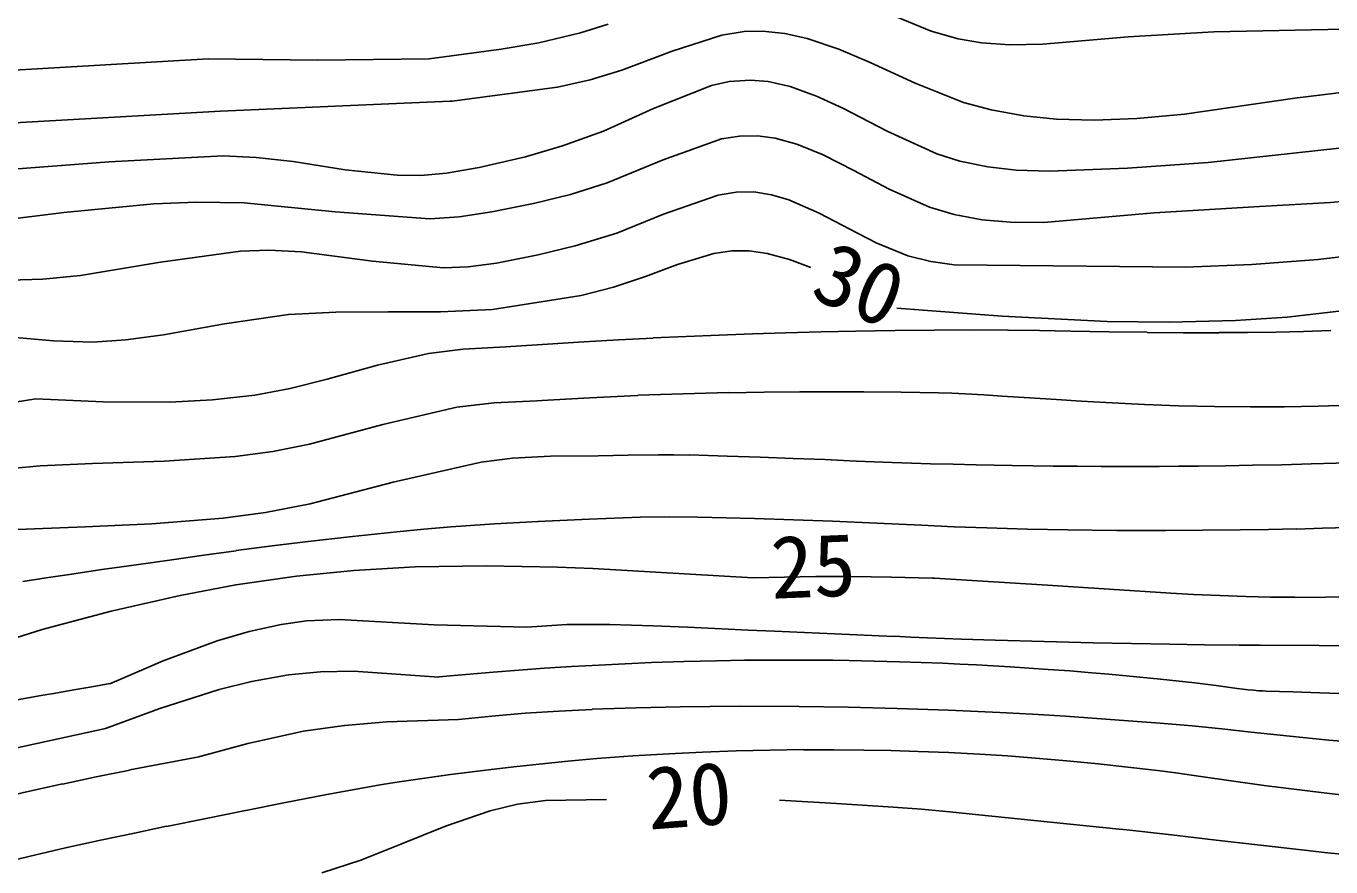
# Model space of a CAD drawing. Units: millimetres, scale not verified. Extents: x 40000 to 680000, y 20000 to 380000.
# Drawn here: x 214464 to 241942, y 315108 to 332814 of the extents above; entities that cross this region are included whole.
import ezdxf
from ezdxf.enums import TextEntityAlignment as Align

# ---------------------------------------------------------------- set-up
doc = ezdxf.new("R2010")
doc.units = ezdxf.units.MM
doc.header["$LTSCALE"] = 1000
doc.layers.add('M-BGD', color=7, linetype='Continuous', lineweight=25)
doc.styles.add('ＭＳ ゴシック', font='')
doc.styles.get('ＭＳ ゴシック').set_extended_font_data('MS Gothic')

msp = doc.modelspace()

# ---------------------------------------------------------------- linework, layer by layer
at = {"layer": 'M-BGD'}
for p, q in [((232690, 333048), (233526, 332708)), ((226138, 332669), (226724, 332855)), ((239478, 332696), (244297, 332787)), ((225260, 332461), (226138, 332669)), ((228069, 332287), (229116, 332621)), ((229116, 332621), (229589, 332698)), ((229589, 332698), (229973, 332709)), ((229973, 332709), (230445, 332659)), ((230445, 332659), (230916, 332552)), ((230916, 332552), (231576, 332327)), ((233526, 332708), (234094, 332545)), ((234094, 332545), (234587, 332460)), ((235878, 332431), (237670, 332588)), ((237670, 332588), (239478, 332696)), ((222953, 332127), (224472, 332328)), ((224472, 332328), (225260, 332461)), ((227011, 331884), (228069, 332287)), ((231576, 332327), (232239, 332046)), ((234587, 332460), (235178, 332419)), ((235178, 332419), (235878, 332431)), ((213410, 331836), (218298, 332127)), ((218298, 332127), (220600, 332098)), ((220600, 332098), (222953, 332127)), ((232239, 332046), (233190, 331612)), ((225655, 331527), (226340, 331681)), ((226340, 331681), (227011, 331884)), ((229269, 331647), (229720, 331678)), ((229720, 331678), (230090, 331645)), ((223440, 331236), (225655, 331527)), ((227677, 331075), (228897, 331564)), ((228897, 331564), (229269, 331647)), ((230090, 331645), (230552, 331539)), ((230552, 331539), (231106, 331338)), ((233190, 331612), (234208, 331208)), ((241181, 331297), (243495, 331577)), ((218558, 331020), (223392, 331234)), ((223392, 331234), (223440, 331236)), ((231106, 331338), (231662, 331082)), ((234208, 331208), (234790, 331052)), ((238858, 330962), (241181, 331297)), ((213666, 330746), (218558, 331020)), ((226621, 330600), (227677, 331075)), ((231662, 331082), (232597, 330603)), ((234790, 331052), (235474, 330927)), ((235474, 330927), (236163, 330856)), ((236163, 330856), (236956, 330833)), ((236956, 330833), (237854, 330867)), ((237854, 330867), (238858, 330962)), ((225758, 330290), (226621, 330600)), ((232597, 330603), (233645, 330126)), ((224983, 330063), (225758, 330290)), ((227879, 329998), (229112, 330438)), ((227879, 329998), (229112, 330438)), ((229112, 330438), (229487, 330499)), ((229112, 330438), (229487, 330499)), ((229487, 330499), (229866, 330505)), ((229487, 330499), (229866, 330505)), ((229866, 330505), (230236, 330455)), ((229866, 330505), (230236, 330455)), ((230236, 330455), (230697, 330326)), ((230236, 330455), (230697, 330326)), ((230697, 330326), (231250, 330100)), ((230697, 330326), (231250, 330100)), ((239359, 329939), (244190, 330476)), ((216215, 329953), (218612, 330080)), ((218612, 330080), (219312, 330049)), ((219312, 330049), (220088, 329960)), ((224007, 329839), (224983, 330063)), ((231250, 330100), (231895, 329774)), ((231250, 330100), (231895, 329774)), ((233645, 330126), (234127, 329971)), ((213923, 329779), (216215, 329953)), ((220088, 329960), (221186, 329789)), ((221186, 329789), (222280, 329671)), ((223318, 329713), (224007, 329839)), ((226704, 329511), (227879, 329998)), ((226704, 329511), (227879, 329998)), ((231895, 329774), (232640, 329381)), ((231895, 329774), (232640, 329381)), ((234127, 329971), (234717, 329847)), ((234717, 329847), (235313, 329781)), ((235313, 329781), (236016, 329759)), ((236016, 329759), (237661, 329822)), ((237661, 329822), (239359, 329939)), ((222280, 329671), (222776, 329666)), ((222776, 329666), (223318, 329713)), ((225931, 329268), (226704, 329511)), ((225931, 329268), (226704, 329511)), ((225153, 329076), (225931, 329268)), ((225153, 329076), (225931, 329268)), ((227889, 328854), (229037, 329255)), ((227889, 328854), (229037, 329255)), ((229037, 329255), (229415, 329316)), ((229037, 329255), (229415, 329316)), ((229415, 329316), (229789, 329320)), ((229415, 329316), (229789, 329320)), ((229789, 329320), (230159, 329263)), ((229789, 329320), (230159, 329263)), ((230159, 329263), (230527, 329154)), ((230159, 329263), (230527, 329154)), ((232640, 329381), (233491, 329000)), ((232640, 329381), (233491, 329000)), ((241935, 329098), (243355, 329227)), ((241935, 329098), (243355, 329227)), ((215259, 328891), (217155, 329070)), ((217155, 329070), (218055, 329107)), ((218055, 329107), (219056, 329095)), ((219056, 329095), (220975, 328900)), ((220975, 328900), (222965, 328752)), ((224275, 328899), (225153, 329076)), ((230527, 329154), (231168, 328874)), ((230527, 329154), (231168, 328874)), ((233491, 329000), (234011, 328846)), ((233491, 329000), (234011, 328846)), ((238223, 328879), (240440, 329015)), ((238223, 328879), (240440, 329015)), ((240440, 329015), (241935, 329098)), ((240440, 329015), (241935, 329098)), ((213398, 328660), (215259, 328891)), ((222965, 328752), (223583, 328795)), ((223583, 328795), (224275, 328899)), ((226903, 328453), (227889, 328854)), ((226903, 328453), (227889, 328854)), ((231168, 328874), (231811, 328536)), ((231168, 328874), (231811, 328536)), ((234011, 328846), (234598, 328737)), ((234011, 328846), (234598, 328737)), ((234598, 328737), (235192, 328684)), ((234598, 328737), (235192, 328684)), ((235192, 328684), (235893, 328677)), ((235192, 328684), (235893, 328677)), ((235893, 328677), (238223, 328879)), ((235893, 328677), (238223, 328879)), ((226029, 328185), (226903, 328453)), ((226029, 328185), (226903, 328453)), ((231811, 328536), (232369, 328249)), ((231811, 328536), (232369, 328249)), ((218981, 328073), (219577, 328092)), ((219577, 328092), (220261, 328057)), ((225249, 327998), (226029, 328185)), ((225249, 327998), (226029, 328185)), ((228944, 328025), (229324, 328081)), ((229324, 328081), (229694, 328081)), ((229694, 328081), (230070, 328028)), ((232369, 328249), (233033, 327975)), ((232369, 328249), (233033, 327975)), ((215611, 327559), (217297, 327843)), ((217297, 327843), (218981, 328073)), ((220261, 328057), (221758, 327860)), ((221758, 327860), (223252, 327726)), ((223776, 327745), (224369, 327822)), ((224369, 327822), (225249, 327998)), ((228179, 327795), (228944, 328025)), ((230070, 328028), (230539, 327900)), ((230539, 327900), (230989, 327727)), ((233033, 327975), (233516, 327853)), ((233033, 327975), (233516, 327853)), ((233516, 327853), (234010, 327786)), ((233516, 327853), (234010, 327786)), ((240278, 327792), (241670, 327899)), ((240278, 327792), (241670, 327899)), ((241670, 327899), (242758, 328029)), ((241670, 327899), (242758, 328029)), ((214814, 327481), (215611, 327559)), ((223252, 327726), (223776, 327745)), ((226834, 327314), (227505, 327539)), ((227505, 327539), (228179, 327795)), ((234010, 327786), (238880, 327739)), ((234010, 327786), (238880, 327739)), ((238880, 327739), (240278, 327792)), ((238880, 327739), (240278, 327792)), ((214118, 327465), (214814, 327481)), ((226151, 327139), (226834, 327314)), ((224288, 326846), (226151, 327139)), ((218643, 326546), (219987, 326738)), ((219987, 326738), (220987, 326789)), ((220987, 326789), (222089, 326793)), ((222089, 326793), (223191, 326794)), ((223191, 326794), (224288, 326846)), ((232800, 326873), (235018, 326708)), ((235018, 326708), (237231, 326596)), ((241022, 326686), (242108, 326812)), ((217358, 326314), (218643, 326546)), ((237231, 326596), (238533, 326577)), ((238533, 326577), (239930, 326611)), ((239930, 326611), (241022, 326686)), ((214243, 326258), (215042, 326184)), ((215042, 326184), (215872, 326158)), ((215872, 326158), (216567, 326204)), ((216567, 326204), (217358, 326314)), ((221864, 325673), (222936, 325916)), ((222936, 325916), (223669, 326007)), ((223669, 326007), (224569, 326059)), ((224569, 326059), (224673, 326063)), ((220802, 325375), (221864, 325673)), ((220026, 325179), (220802, 325375)), ((219279, 325040), (220026, 325179)), ((214669, 324963), (216084, 324904)), ((216084, 324904), (217492, 324895)), ((217492, 324895), (218389, 324940)), ((218389, 324940), (219279, 325040)), ((221980, 324425), (223537, 324786)), ((223537, 324786), (224319, 324877)), ((224319, 324877), (225219, 324925)), ((225219, 324925), (225327, 324929)), ((220431, 324009), (221980, 324425)), ((219660, 323855), (220431, 324009)), ((217372, 323649), (218869, 323750)), ((218869, 323750), (219660, 323855)), ((224044, 323633), (224710, 323717)), ((224710, 323717), (225507, 323759)), ((225507, 323759), (226511, 323766)), ((213669, 323452), (214764, 323553)), ((214764, 323553), (215866, 323603)), ((215866, 323603), (217372, 323649)), ((222193, 323210), (224044, 323633)), ((220445, 322754), (222193, 323210)), ((219503, 322572), (220445, 322754)), ((215711, 322271), (217115, 322332)), ((217115, 322332), (218612, 322452)), ((218612, 322452), (219503, 322572)), ((214106, 322205), (215711, 322271)), ((218884, 321047), (220160, 321233)), ((220160, 321233), (221369, 321352)), ((221369, 321352), (222659, 321423)), ((222659, 321423), (224155, 321445)), ((224155, 321445), (225658, 321417)), ((225658, 321417), (226398, 321389)), ((226398, 321389), (229777, 321192)), ((217712, 320826), (218884, 321047)), ((233596, 321189), (235970, 321038)), ((235970, 321038), (238571, 320872)), ((216255, 320492), (217712, 320826)), ((214803, 320105), (216255, 320492)), ((219159, 320068), (219834, 320214)), ((219834, 320214), (220369, 320286)), ((220369, 320286), (221059, 320318)), ((221059, 320318), (223060, 320203)), ((223060, 320203), (225012, 320153)), ((225012, 320153), (225853, 320213)), ((210089, 318629), (214803, 320105)), ((217354, 319447), (218490, 319870)), ((218490, 319870), (219159, 320068)), ((216225, 318966), (217354, 319447)), ((218531, 318841), (219208, 319011)), ((219208, 319011), (219988, 319151)), ((219988, 319151), (220665, 319215)), ((220665, 319215), (221360, 319226)), ((221360, 319226), (223153, 319106)), ((217283, 318442), (218531, 318841)), ((216138, 318022), (217283, 318442)), ((222064, 318159), (223569, 318213)), ((219136, 317705), (220307, 317963)), ((220307, 317963), (221168, 318087)), ((221168, 318087), (222064, 318159)), ((218071, 317420), (219136, 317705)), ((223293, 315965), (224238, 316287)), ((224238, 316287), (224816, 316426)), ((224816, 316426), (225401, 316508)), ((225401, 316508), (226686, 316527)), ((222356, 315586), (223293, 315965)), ((221510, 315251), (222356, 315586)), ((220695, 314982), (221510, 315251))]:
    msp.add_line(p, q, dxfattribs=at)
for points in [[(226210, 326165), (225441, 326116), (224673, 326063)], [(227669, 326245), (226939, 326207), (226210, 326165)], [(229057, 326308), (228363, 326279), (227669, 326246)], [(230466, 326356), (229762, 326333), (229057, 326307)], [(231937, 326390), (231202, 326375), (230466, 326355)], [(233595, 326413), (232766, 326405), (231938, 326392)], [(235141, 326411), (234368, 326414), (233595, 326411)], [(236465, 326390), (235803, 326403), (235142, 326410)], [(236465, 326392), (237267, 326376), (238070, 326365)], [(238070, 326362), (238829, 326357), (239587, 326356)], [(239587, 326358), (240187, 326361), (240786, 326369)], [(240786, 326369), (241364, 326383), (241941, 326405)], [(229256, 325096), (228300, 325072), (227344, 325038)], [(230758, 325112), (230007, 325105), (229256, 325093)], [(232104, 325113), (231431, 325115), (230758, 325113)], [(233675, 325091), (232889, 325104), (232104, 325113)], [(234238, 325069), (233957, 325082), (233675, 325090)], [(235021, 325023), (234630, 325048), (234238, 325071)], [(214669, 324963), (213790, 324822), (212914, 324659)], [(227344, 325036), (226336, 324988), (225327, 324929)], [(235022, 325021), (235592, 324983), (236163, 324948)], [(236163, 324948), (236683, 324917), (237203, 324887)], [(237203, 324888), (237608, 324866), (238013, 324844)], [(238013, 324845), (238376, 324829), (238739, 324818)], [(238739, 324817), (239493, 324804), (240247, 324796)], [(240247, 324796), (240961, 324796), (241676, 324808)], [(241676, 324809), (242548, 324835), (243420, 324873)], [(227779, 323788), (227145, 323780), (226511, 323767)], [(228437, 323781), (228108, 323785), (227779, 323785)], [(229230, 323760), (228834, 323772), (228438, 323782)], [(230618, 323709), (229924, 323735), (229230, 323759)], [(231947, 323655), (231283, 323684), (230618, 323711)], [(231948, 323653), (232325, 323636), (232703, 323622)], [(232703, 323624), (233107, 323610), (233510, 323598)], [(233510, 323597), (233989, 323585), (234468, 323573)], [(234468, 323575), (234849, 323567), (235229, 323560)], [(235230, 323561), (235662, 323554), (236095, 323549)], [(236095, 323549), (236599, 323544), (237103, 323542)], [(237103, 323540), (237712, 323539), (238322, 323541)], [(238322, 323540), (238739, 323543), (239156, 323547)], [(239156, 323549), (239722, 323556), (240288, 323565)], [(240289, 323565), (240908, 323577), (241528, 323593)], [(241528, 323594), (242315, 323618), (243102, 323645)], [(225245, 322383), (224329, 322329), (223413, 322267)], [(227398, 322469), (226321, 322432), (225244, 322382)], [(228612, 322474), (228005, 322479), (227398, 322470)], [(229801, 322443), (229206, 322460), (228612, 322474)], [(231445, 322386), (230623, 322416), (229801, 322443)], [(233319, 322303), (232382, 322347), (231445, 322386)], [(222273, 322165), (221340, 322066), (220407, 321959)], [(223414, 322267), (222843, 322221), (222273, 322167)], [(233318, 322304), (234008, 322272), (234697, 322246)], [(234697, 322245), (235550, 322220), (236403, 322203)], [(236403, 322205), (237433, 322194), (238464, 322192)], [(238464, 322192), (239248, 322196), (240033, 322204)], [(240033, 322204), (240625, 322213), (241216, 322226)], [(241216, 322223), (241765, 322238), (242313, 322256)], [(218886, 321765), (218210, 321671), (217534, 321577)], [(220407, 321962), (219646, 321868), (218885, 321767)], [(217534, 321576), (217135, 321520), (216736, 321463)], [(215377, 321267), (214888, 321195), (214399, 321121)], [(216735, 321465), (216056, 321367), (215377, 321268)], [(231094, 321222), (230436, 321210), (229777, 321192)], [(231829, 321220), (231462, 321223), (231094, 321221)], [(233551, 321191), (232690, 321206), (231829, 321221)], [(233596, 321188), (233574, 321189), (233551, 321190)], [(238571, 320873), (238810, 320859), (239049, 320847)], [(239049, 320846), (239601, 320823), (240152, 320802)], [(240152, 320804), (240667, 320791), (241183, 320786)], [(241183, 320784), (241829, 320789), (242475, 320803)], [(227667, 320187), (226760, 320213), (225853, 320212)], [(229118, 320119), (228393, 320154), (227668, 320187)], [(229118, 320120), (229672, 320094), (230225, 320070)], [(230225, 320069), (231486, 320015), (232746, 319961)], [(232746, 319963), (233096, 319948), (233447, 319934)], [(233447, 319932), (234159, 319906), (234871, 319883)], [(234871, 319882), (235903, 319854), (236935, 319829)], [(236935, 319829), (237741, 319812), (238547, 319797)], [(238547, 319798), (239278, 319787), (240008, 319778)], [(240008, 319780), (240231, 319778), (240454, 319776)], [(240454, 319775), (241695, 319769), (242936, 319764)], [(225379, 319291), (224840, 319252), (224302, 319210)], [(226523, 319359), (225951, 319327), (225379, 319290)], [(227635, 319409), (227079, 319386), (226524, 319359)], [(229002, 319449), (228318, 319432), (227635, 319409)], [(230190, 319464), (229596, 319460), (229002, 319450)], [(231110, 319461), (230650, 319463), (230190, 319463)], [(231793, 319454), (231452, 319459), (231110, 319462)], [(232856, 319428), (232325, 319442), (231793, 319453)], [(233772, 319396), (233314, 319414), (232856, 319429)], [(234478, 319361), (234125, 319379), (233772, 319395)], [(235184, 319322), (234831, 319342), (234478, 319362)], [(235989, 319267), (235587, 319295), (235184, 319321)], [(224301, 319210), (223727, 319160), (223153, 319107)], [(236904, 319196), (236446, 319233), (235989, 319268)], [(237629, 319129), (237267, 319163), (236904, 319195)], [(239075, 318982), (238352, 319058), (237629, 319130)], [(215468, 318835), (215127, 318775), (214785, 318714)], [(216225, 318967), (215847, 318902), (215468, 318837)], [(239971, 318867), (239523, 318931), (239075, 318984)], [(239971, 318866), (240084, 318850), (240197, 318836), (240311, 318826), (240425, 318817)], [(240424, 318817), (240502, 318813), (240580, 318810)], [(240580, 318811), (241142, 318791), (241705, 318772)], [(241705, 318772), (242324, 318753), (242942, 318736)], [(214785, 318715), (214357, 318638), (213929, 318559)], [(228241, 318478), (227314, 318458), (226387, 318426)], [(230742, 318487), (229491, 318490), (228241, 318478)], [(232809, 318444), (231775, 318473), (230742, 318487)], [(224973, 318344), (224271, 318285), (223569, 318215)], [(226387, 318425), (225680, 318389), (224973, 318342)], [(234969, 318359), (233889, 318406), (232809, 318446)], [(236352, 318279), (235661, 318321), (234969, 318357)], [(237673, 318187), (237013, 318236), (236352, 318281)], [(239020, 318075), (238347, 318132), (237673, 318185)], [(216137, 318021), (214913, 317755), (213689, 317488)], [(240265, 317948), (239643, 318016), (239020, 318075)], [(240265, 317948), (241080, 317858), (241895, 317777)], [(241895, 317777), (242601, 317718), (243307, 317671)], [(218070, 317421), (217358, 317288), (216647, 317149)], [(226485, 317387), (225876, 317334), (225267, 317274)], [(227999, 317491), (227241, 317444), (226485, 317389)], [(229420, 317550), (228709, 317524), (227999, 317489)], [(230844, 317577), (230132, 317569), (229420, 317553)], [(232103, 317568), (231474, 317574), (230844, 317575)], [(233248, 317538), (232676, 317556), (232103, 317568)], [(234540, 317480), (233894, 317514), (233248, 317540)], [(235718, 317399), (235129, 317443), (234540, 317480)], [(237039, 317278), (236379, 317342), (235718, 317399)], [(216648, 317147), (215939, 317002), (215233, 316852)], [(224200, 317155), (223802, 317106), (223404, 317053)], [(225267, 317274), (224733, 317216), (224200, 317154)], [(238293, 317135), (237666, 317209), (237039, 317276)], [(239055, 317034), (238674, 317088), (238293, 317137)], [(215232, 316854), (214383, 316664), (213535, 316466)], [(222320, 316896), (221965, 316840), (221611, 316780)], [(223404, 317053), (222862, 316977), (222319, 316897)], [(239055, 317032), (239794, 316926), (240533, 316825)], [(240533, 316824), (241794, 316664), (243057, 316522)], [(220764, 316623), (219926, 316461), (219089, 316296)], [(221611, 316779), (221187, 316703), (220764, 316623)], [(219088, 316297), (218255, 316130), (217422, 315960)], [(232726, 316365), (231530, 316445), (230333, 316515)], [(233910, 316266), (233318, 316321), (232726, 316367)], [(237480, 315905), (235695, 316085), (233910, 316265)], [(217422, 315962), (216744, 315821), (216067, 315677)], [(237642, 315886), (237561, 315894), (237479, 315903)], [(239528, 315669), (238585, 315780), (237642, 315886)], [(216067, 315677), (215295, 315507), (214525, 315330)], [(239528, 315671), (240457, 315562), (241386, 315457)], [(241386, 315458), (241810, 315412), (242233, 315368)], [(214525, 315328), (214113, 315226), (213704, 315117)]]:
    msp.add_lwpolyline(points, dxfattribs=at)

# ---------------------------------------------------------------- texts
at = {"layer": 'M-BGD', "style": 'ＭＳ ゴシック'}
for s, rotation, p in [('30', 337.416, (230785, 326746)), ('25', 2.315, (230183, 320358)), ('20', 4.351, (227610, 315496))]:
    msp.add_text(s, height=1320, rotation=rotation, dxfattribs=at).set_placement(p, align=Align.BOTTOM_LEFT)

doc.saveas('drawing.dxf')
